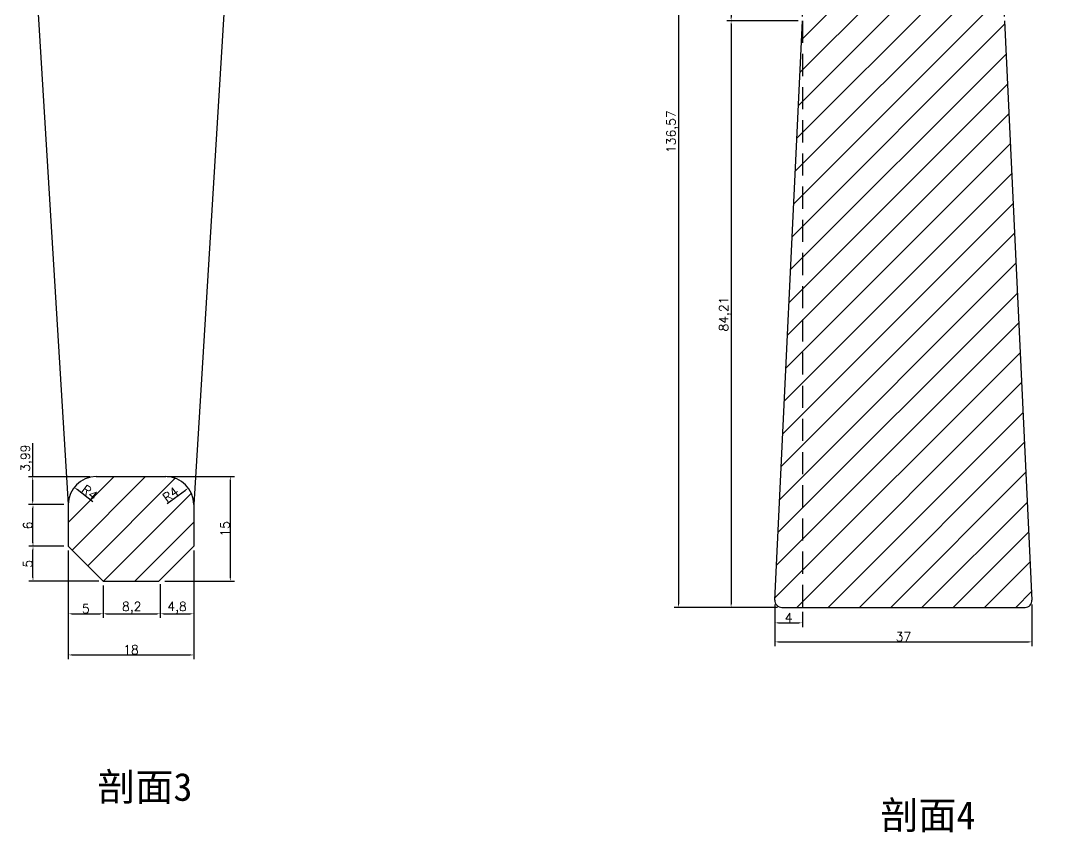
# Model space of a CAD drawing. Header units: millimetres. Extents: x 6817 to 10425, y -2870 to -164.
# Drawn here: x 7753.3 to 7902.4, y -2869.8 to -2753.3 of the extents above; entities that cross this region are included whole.
import ezdxf

# ---------------------------------------------------------------- set-up
doc = ezdxf.new("R2010")
doc.units = ezdxf.units.MM
doc.linetypes.add('HIDDEN', pattern=[9.525, 6.35, -3.175])
doc.layers.add('图层2', color=108, linetype='Continuous')
doc.styles.get("Standard").update_dxf_attribs({"font": 'txt', "bigfont": 'gbcbig.shx'})
doc.dimstyles.new('ISO-25', dxfattribs={"dimtxt": 1, "dimasz": 0.5, "dimexe": 0.6, "dimexo": 0.625, "dimgap": 0.1, "dimtad": 1, "dimtxsty": 'Standard', "dimcen": 2.5, "dimadec": 0, "dimazin": 0, "dimtfac": 1, "dimtmove": 0, "dimatfit": 3, "dimfxl": 1, "dimarcsym": 0})
pattern_1 = [(45, (0, -33.572), (-2.245064, 2.245064), [])]

# ---------------------------------------------------------------- blocks, each defined once
blk = doc.blocks.new('*D1425')
at = {"layer": 'Defpoints', "color": 0, "linetype": 'ByBlock', "transparency": 16777216}
for p in [(7858.83, -2724.66), (7855.21, -2753.26), (7865.44, -2753.26)]:
    blk.add_point(p, dxfattribs=at)
at = {"layer": '图层2', "color": 0, "linetype": 'ByBlock', "lineweight": -2, "transparency": 16777216}
for p, q in [((7858.2, -2724.66), (7854.61, -2724.66)), ((7855.21, -2725.16), (7855.21, -2752.76)), ((7864.82, -2753.26), (7854.61, -2753.26))]:
    blk.add_line(p, q, dxfattribs=at)
at = {"layer": '图层2', "color": 0, "linetype": 'ByBlock', "transparency": 16777216}
for points in [[(7855.13, -2725.16), (7855.29, -2725.16), (7855.21, -2724.66)], [(7855.13, -2752.76), (7855.29, -2752.76), (7855.21, -2753.26)]]:
    blk.add_solid(points, dxfattribs=at)
at = {"layer": '图层2', "color": 0, "linetype": 'ByBlock', "transparency": 16777216, "insert": (7854.35, -2738.96), "char_height": 1.3, "attachment_point": 5, "rotation": 90}
blk.add_mtext('28,6', dxfattribs=at)
blk = doc.blocks.new('*D1426')
at = {"layer": 'Defpoints', "color": 0, "linetype": 'ByBlock', "transparency": 16777216}
for p in [(7865.44, -2753.26), (7855.21, -2837.48), (7862.49, -2837.48)]:
    blk.add_point(p, dxfattribs=at)
at = {"layer": '图层2', "color": 0, "linetype": 'ByBlock', "lineweight": -2, "transparency": 16777216}
for p, q in [((7864.82, -2753.26), (7854.61, -2753.26)), ((7855.21, -2753.76), (7855.21, -2836.98)), ((7861.87, -2837.48), (7854.61, -2837.48))]:
    blk.add_line(p, q, dxfattribs=at)
at = {"layer": '图层2', "color": 0, "linetype": 'ByBlock', "transparency": 16777216}
for points in [[(7855.13, -2753.76), (7855.29, -2753.76), (7855.21, -2753.26)], [(7855.13, -2836.98), (7855.29, -2836.98), (7855.21, -2837.48)]]:
    blk.add_solid(points, dxfattribs=at)
at = {"layer": '图层2', "color": 0, "linetype": 'ByBlock', "transparency": 16777216, "insert": (7854.35, -2795.37), "char_height": 1.3, "attachment_point": 5, "rotation": 90}
blk.add_mtext('84,21', dxfattribs=at)
blk = doc.blocks.new('*D1427')
at = {"layer": 'Defpoints', "color": 0, "linetype": 'ByBlock', "transparency": 16777216}
for p in [(7894.44, -2748.22), (7865.44, -2753.26), (7894.44, -2753.26)]:
    blk.add_point(p, dxfattribs=at)
at = {"layer": '图层2', "color": 0, "linetype": 'ByBlock', "lineweight": -2, "transparency": 16777216}
for p, q in [((7865.44, -2752.64), (7865.44, -2747.62)), ((7894.44, -2752.64), (7894.44, -2747.62)), ((7865.94, -2748.22), (7893.94, -2748.22))]:
    blk.add_line(p, q, dxfattribs=at)
at = {"layer": '图层2', "color": 0, "linetype": 'ByBlock', "transparency": 16777216}
for points in [[(7865.94, -2748.13), (7865.94, -2748.3), (7865.44, -2748.22)], [(7893.94, -2748.13), (7893.94, -2748.3), (7894.44, -2748.22)]]:
    blk.add_solid(points, dxfattribs=at)
at = {"layer": '图层2', "color": 0, "linetype": 'ByBlock', "transparency": 16777216, "insert": (7879.94, -2747.47), "char_height": 1.3, "attachment_point": 5}
blk.add_mtext('29', dxfattribs=at)
blk = doc.blocks.new('*D1428')
at = {"layer": 'Defpoints', "color": 0, "linetype": 'ByBlock', "transparency": 16777216}
for p in [(7861.49, -2836.43), (7865.44, -2837.48), (7865.44, -2839.7)]:
    blk.add_point(p, dxfattribs=at)
at = {"layer": '图层2', "color": 0, "linetype": 'ByBlock', "lineweight": -2, "transparency": 16777216}
for p, q in [((7861.49, -2837.06), (7861.49, -2840.3)), ((7865.44, -2838.1), (7865.44, -2840.3)), ((7861.99, -2839.7), (7864.94, -2839.7))]:
    blk.add_line(p, q, dxfattribs=at)
at = {"layer": '图层2', "color": 0, "linetype": 'ByBlock', "transparency": 16777216}
for points in [[(7861.99, -2839.62), (7861.99, -2839.78), (7861.49, -2839.7)], [(7864.94, -2839.62), (7864.94, -2839.78), (7865.44, -2839.7)]]:
    blk.add_solid(points, dxfattribs=at)
at = {"layer": '图层2', "color": 0, "linetype": 'ByBlock', "transparency": 16777216, "insert": (7863.47, -2838.95), "char_height": 1.3, "attachment_point": 5}
blk.add_mtext('4', dxfattribs=at)
blk = doc.blocks.new('*D1429')
at = {"layer": 'Defpoints', "color": 0, "linetype": 'ByBlock', "transparency": 16777216}
for p in [(7861.49, -2837.06), (7898.39, -2836.43), (7898.39, -2842.43)]:
    blk.add_point(p, dxfattribs=at)
at = {"layer": '图层2', "color": 0, "linetype": 'ByBlock', "lineweight": -2, "transparency": 16777216}
for p, q in [((7898.39, -2837.06), (7898.39, -2843.03)), ((7861.49, -2837.68), (7861.49, -2843.03)), ((7861.99, -2842.43), (7897.89, -2842.43))]:
    blk.add_line(p, q, dxfattribs=at)
at = {"layer": '图层2', "color": 0, "linetype": 'ByBlock', "transparency": 16777216}
for points in [[(7861.99, -2842.35), (7861.99, -2842.52), (7861.49, -2842.43)], [(7897.89, -2842.35), (7897.89, -2842.52), (7898.39, -2842.43)]]:
    blk.add_solid(points, dxfattribs=at)
at = {"layer": '图层2', "color": 0, "linetype": 'ByBlock', "transparency": 16777216, "insert": (7879.94, -2841.68), "char_height": 1.3, "attachment_point": 5}
blk.add_mtext('37', dxfattribs=at)
blk = doc.blocks.new('*D1432')
at = {"layer": 'Defpoints', "color": 0, "linetype": 'ByBlock', "transparency": 16777216}
for p in [(7856.82, -2700.91), (7847.65, -2837.48), (7860.17, -2837.48)]:
    blk.add_point(p, dxfattribs=at)
at = {"layer": '图层2', "color": 0, "linetype": 'ByBlock', "lineweight": -2, "transparency": 16777216}
for p, q in [((7856.19, -2700.91), (7847.05, -2700.91)), ((7847.65, -2701.41), (7847.65, -2836.98)), ((7859.55, -2837.48), (7847.05, -2837.48))]:
    blk.add_line(p, q, dxfattribs=at)
at = {"layer": '图层2', "color": 0, "linetype": 'ByBlock', "transparency": 16777216}
for points in [[(7847.57, -2701.41), (7847.74, -2701.41), (7847.65, -2700.91)], [(7847.57, -2836.98), (7847.74, -2836.98), (7847.65, -2837.48)]]:
    blk.add_solid(points, dxfattribs=at)
at = {"layer": '图层2', "color": 0, "linetype": 'ByBlock', "transparency": 16777216, "insert": (7846.79, -2769.19), "char_height": 1.3, "attachment_point": 5, "rotation": 90}
blk.add_mtext('136,57', dxfattribs=at)
blk = doc.blocks.new('*D1445')
at = {"layer": 'Defpoints', "color": 0, "linetype": 'ByBlock', "transparency": 16777216}
for p in [(7760.08, -2828.71), (7778.08, -2828.71), (7778.08, -2844.31)]:
    blk.add_point(p, dxfattribs=at)
at = {"layer": '图层2', "color": 0, "linetype": 'ByBlock', "lineweight": -2, "transparency": 16777216}
for p, q in [((7760.08, -2829.33), (7760.08, -2844.91)), ((7778.08, -2829.33), (7778.08, -2844.91)), ((7760.58, -2844.31), (7777.58, -2844.31))]:
    blk.add_line(p, q, dxfattribs=at)
at = {"layer": '图层2', "color": 0, "linetype": 'ByBlock', "transparency": 16777216}
for points in [[(7760.58, -2844.22), (7760.58, -2844.39), (7760.08, -2844.31)], [(7777.58, -2844.22), (7777.58, -2844.39), (7778.08, -2844.31)]]:
    blk.add_solid(points, dxfattribs=at)
at = {"layer": '图层2', "color": 0, "linetype": 'ByBlock', "transparency": 16777216, "insert": (7769.08, -2843.56), "char_height": 1.3, "attachment_point": 5}
blk.add_mtext('18', dxfattribs=at)
blk = doc.blocks.new('*D1446')
at = {"layer": 'Defpoints', "color": 0, "linetype": 'ByBlock', "transparency": 16777216}
for p in [(7760.08, -2829.33), (7765.08, -2833.71), (7765.08, -2838.4)]:
    blk.add_point(p, dxfattribs=at)
at = {"layer": '图层2', "color": 0, "linetype": 'ByBlock', "lineweight": -2, "transparency": 16777216}
for p, q in [((7760.08, -2829.96), (7760.08, -2839)), ((7765.08, -2834.33), (7765.08, -2839)), ((7760.58, -2838.4), (7764.58, -2838.4))]:
    blk.add_line(p, q, dxfattribs=at)
at = {"layer": '图层2', "color": 0, "linetype": 'ByBlock', "transparency": 16777216}
for points in [[(7760.58, -2838.32), (7760.58, -2838.48), (7760.08, -2838.4)], [(7764.58, -2838.32), (7764.58, -2838.48), (7765.08, -2838.4)]]:
    blk.add_solid(points, dxfattribs=at)
at = {"layer": '图层2', "color": 0, "linetype": 'ByBlock', "transparency": 16777216, "insert": (7762.58, -2837.65), "char_height": 1.3, "attachment_point": 5}
blk.add_mtext('5', dxfattribs=at)
blk = doc.blocks.new('*D1447')
at = {"layer": 'Defpoints', "color": 0, "linetype": 'ByBlock', "transparency": 16777216}
for p in [(7778.08, -2829.33), (7773.28, -2833.5), (7778.08, -2838.4)]:
    blk.add_point(p, dxfattribs=at)
at = {"layer": '图层2', "color": 0, "linetype": 'ByBlock', "lineweight": -2, "transparency": 16777216}
for p, q in [((7778.08, -2829.96), (7778.08, -2839)), ((7773.28, -2834.13), (7773.28, -2839)), ((7773.78, -2838.4), (7777.58, -2838.4))]:
    blk.add_line(p, q, dxfattribs=at)
at = {"layer": '图层2', "color": 0, "linetype": 'ByBlock', "transparency": 16777216}
for points in [[(7773.78, -2838.32), (7773.78, -2838.48), (7773.28, -2838.4)], [(7777.58, -2838.32), (7777.58, -2838.48), (7778.08, -2838.4)]]:
    blk.add_solid(points, dxfattribs=at)
at = {"layer": '图层2', "color": 0, "linetype": 'ByBlock', "transparency": 16777216, "insert": (7775.68, -2837.54), "char_height": 1.3, "attachment_point": 5}
blk.add_mtext('4,8', dxfattribs=at)
blk = doc.blocks.new('*D1448')
at = {"layer": 'Defpoints', "color": 0, "linetype": 'ByBlock', "transparency": 16777216}
for p in [(7765.08, -2833.71), (7773.28, -2833.71), (7773.28, -2838.4)]:
    blk.add_point(p, dxfattribs=at)
at = {"layer": '图层2', "color": 0, "linetype": 'ByBlock', "lineweight": -2, "transparency": 16777216}
for p, q in [((7765.08, -2834.33), (7765.08, -2839)), ((7773.28, -2834.33), (7773.28, -2839)), ((7765.58, -2838.4), (7772.78, -2838.4))]:
    blk.add_line(p, q, dxfattribs=at)
at = {"layer": '图层2', "color": 0, "linetype": 'ByBlock', "transparency": 16777216}
for points in [[(7765.58, -2838.32), (7765.58, -2838.48), (7765.08, -2838.4)], [(7772.78, -2838.32), (7772.78, -2838.48), (7773.28, -2838.4)]]:
    blk.add_solid(points, dxfattribs=at)
at = {"layer": '图层2', "color": 0, "linetype": 'ByBlock', "transparency": 16777216, "insert": (7769.18, -2837.54), "char_height": 1.3, "attachment_point": 5}
blk.add_mtext('8,2', dxfattribs=at)
blk = doc.blocks.new('*D1449')
at = {"layer": 'Defpoints', "color": 0, "linetype": 'ByBlock', "transparency": 16777216}
for p in [(7755.01, -2828.71), (7760.08, -2828.71), (7765.08, -2833.71)]:
    blk.add_point(p, dxfattribs=at)
at = {"layer": '图层2', "color": 0, "linetype": 'ByBlock', "lineweight": -2, "transparency": 16777216}
for p, q in [((7759.45, -2828.71), (7754.41, -2828.71)), ((7755.01, -2833.21), (7755.01, -2829.21)), ((7764.45, -2833.71), (7754.41, -2833.71))]:
    blk.add_line(p, q, dxfattribs=at)
at = {"layer": '图层2', "color": 0, "linetype": 'ByBlock', "transparency": 16777216}
for points in [[(7754.93, -2829.21), (7755.09, -2829.21), (7755.01, -2828.71)], [(7754.93, -2833.21), (7755.09, -2833.21), (7755.01, -2833.71)]]:
    blk.add_solid(points, dxfattribs=at)
at = {"layer": '图层2', "color": 0, "linetype": 'ByBlock', "transparency": 16777216, "insert": (7754.26, -2831.21), "char_height": 1.3, "attachment_point": 5, "rotation": 90}
blk.add_mtext('5', dxfattribs=at)
blk = doc.blocks.new('*D1450')
at = {"layer": 'Defpoints', "color": 0, "linetype": 'ByBlock', "transparency": 16777216}
for p in [(7755.01, -2822.71), (7760.08, -2822.71), (7760.08, -2828.71)]:
    blk.add_point(p, dxfattribs=at)
at = {"layer": '图层2', "color": 0, "linetype": 'ByBlock', "lineweight": -2, "transparency": 16777216}
for p, q in [((7759.45, -2822.71), (7754.41, -2822.71)), ((7755.01, -2828.21), (7755.01, -2823.21)), ((7759.45, -2828.71), (7754.41, -2828.71))]:
    blk.add_line(p, q, dxfattribs=at)
at = {"layer": '图层2', "color": 0, "linetype": 'ByBlock', "transparency": 16777216}
for points in [[(7754.93, -2823.21), (7755.09, -2823.21), (7755.01, -2822.71)], [(7754.93, -2828.21), (7755.09, -2828.21), (7755.01, -2828.71)]]:
    blk.add_solid(points, dxfattribs=at)
at = {"layer": '图层2', "color": 0, "linetype": 'ByBlock', "transparency": 16777216, "insert": (7754.26, -2825.71), "char_height": 1.3, "attachment_point": 5, "rotation": 90}
blk.add_mtext('6', dxfattribs=at)
blk = doc.blocks.new('*D1451')
at = {"layer": 'Defpoints', "color": 0, "linetype": 'ByBlock', "transparency": 16777216}
for p in [(7754.97, -2818.72), (7763.78, -2818.72), (7760.08, -2822.71)]:
    blk.add_point(p, dxfattribs=at)
at = {"layer": '图层2', "color": 0, "linetype": 'ByBlock', "lineweight": -2, "transparency": 16777216}
for p, q in [((7754.97, -2818.72), (7754.97, -2813.9)), ((7763.15, -2818.72), (7754.37, -2818.72)), ((7754.97, -2822.21), (7754.97, -2819.22)), ((7759.45, -2822.71), (7754.37, -2822.71))]:
    blk.add_line(p, q, dxfattribs=at)
at = {"layer": '图层2', "color": 0, "linetype": 'ByBlock', "transparency": 16777216}
for points in [[(7754.89, -2819.22), (7755.05, -2819.22), (7754.97, -2818.72)], [(7754.89, -2822.21), (7755.05, -2822.21), (7754.97, -2822.71)]]:
    blk.add_solid(points, dxfattribs=at)
at = {"layer": '图层2', "color": 0, "linetype": 'ByBlock', "transparency": 16777216, "insert": (7754.11, -2816.06), "char_height": 1.3, "attachment_point": 5, "rotation": 90}
blk.add_mtext('3,99', dxfattribs=at)
blk = doc.blocks.new('*D1452')
at = {"layer": 'Defpoints', "color": 0, "linetype": 'ByBlock', "transparency": 16777216}
for p in [(7773.67, -2818.71), (7773.28, -2833.71), (7783.33, -2833.71)]:
    blk.add_point(p, dxfattribs=at)
at = {"layer": '图层2', "color": 0, "linetype": 'ByBlock', "lineweight": -2, "transparency": 16777216}
for p, q in [((7774.29, -2818.71), (7783.93, -2818.71)), ((7783.33, -2819.21), (7783.33, -2833.21)), ((7773.91, -2833.71), (7783.93, -2833.71))]:
    blk.add_line(p, q, dxfattribs=at)
at = {"layer": '图层2', "color": 0, "linetype": 'ByBlock', "transparency": 16777216}
for points in [[(7783.24, -2819.21), (7783.41, -2819.21), (7783.33, -2818.71)], [(7783.24, -2833.21), (7783.41, -2833.21), (7783.33, -2833.71)]]:
    blk.add_solid(points, dxfattribs=at)
at = {"layer": '图层2', "color": 0, "linetype": 'ByBlock', "transparency": 16777216, "insert": (7782.58, -2826.21), "char_height": 1.3, "attachment_point": 5, "rotation": 90}
blk.add_mtext('15', dxfattribs=at)
blk = doc.blocks.new('*D1453')
at = {"layer": 'Defpoints', "color": 0, "linetype": 'ByBlock', "transparency": 16777216}
for p in [(7760.94, -2820.23), (7764.08, -2822.71)]:
    blk.add_point(p, dxfattribs=at)
at = {"layer": '图层2', "color": 0, "linetype": 'ByBlock', "lineweight": -2, "transparency": 16777216}
blk.add_line((7763.58, -2822.32), (7761.33, -2820.54), dxfattribs=at)
at = {"layer": '图层2', "color": 0, "linetype": 'ByBlock', "transparency": 16777216}
blk.add_solid([(7761.38, -2820.48), (7761.28, -2820.61), (7760.94, -2820.23)], dxfattribs=at)
at = {"layer": '图层2', "color": 0, "linetype": 'ByBlock', "transparency": 16777216, "insert": (7763.12, -2820.99), "char_height": 1.3, "attachment_point": 5, "rotation": 321.7614}
blk.add_mtext('R4', dxfattribs=at)
blk = doc.blocks.new('*D1454')
at = {"layer": 'Defpoints', "color": 0, "linetype": 'ByBlock', "transparency": 16777216}
for p in [(7777.3, -2820.34), (7774.08, -2822.71)]:
    blk.add_point(p, dxfattribs=at)
at = {"layer": '图层2', "color": 0, "linetype": 'ByBlock', "lineweight": -2, "transparency": 16777216}
blk.add_line((7774.25, -2822.58), (7776.9, -2820.64), dxfattribs=at)
at = {"layer": '图层2', "color": 0, "linetype": 'ByBlock', "transparency": 16777216}
blk.add_solid([(7776.85, -2820.57), (7776.95, -2820.7), (7777.3, -2820.34)], dxfattribs=at)
at = {"layer": '图层2', "color": 0, "linetype": 'ByBlock', "transparency": 16777216, "insert": (7774.77, -2821.27), "char_height": 1.3, "attachment_point": 5, "rotation": 36.2653}
blk.add_mtext('R4', dxfattribs=at)

msp = doc.modelspace()

# ---------------------------------------------------------------- hatches: boundary and pattern name
at = {"layer": '图层2', "linetype": 'ByBlock'}
h = msp.add_hatch(dxfattribs=at)
h.set_pattern_fill('ANSI31', color=4)
h.set_pattern_definition(pattern_1)
h.paths.add_polyline_path([(7894.442, -2753.264), (7894.442, -2724.664), (7901.442, -2724.664, 0.4142136), (7902.442, -2723.664), (7902.442, -2719.013), (7900.442, -2719.013), (7900.442, -2705.91), (7902.442, -2705.91), (7902.442, -2700.91), (7898.836, -2700.91, -0.3053358), (7885.192, -2717.17), (7885.192, -2733.786), (7874.692, -2733.786), (7874.692, -2717.17, -0.3053358), (7861.047, -2700.91), (7857.442, -2700.91), (7857.442, -2705.91), (7859.442, -2705.91), (7859.442, -2719.013), (7857.442, -2719.013), (7857.442, -2723.664, 0.4142136), (7858.442, -2724.664), (7865.442, -2724.664), (7865.442, -2753.264), (7861.491, -2836.431, 0.4281843), (7862.49, -2837.478), (7897.393, -2837.478, 0.4281843), (7898.392, -2836.431)])
h = msp.add_hatch(dxfattribs=at)
h.set_pattern_fill('ANSI31', color=4)
h.set_pattern_definition(pattern_1)
h.paths.add_polyline_path([(7764.078, -2818.708, 0.4142136), (7760.078, -2822.708), (7760.078, -2828.708), (7765.078, -2833.708), (7773.078, -2833.708), (7778.078, -2828.708), (7778.078, -2822.708, 0.4142136), (7774.078, -2818.708)])
h.paths.add_polyline_path([(7761.406, -2820.888), (7763.618, -2822.632), (7764.825, -2821.1), (7762.613, -2819.357)], flags=24)
h.paths.add_polyline_path([(7774.207, -2822.893), (7776.478, -2821.226), (7775.324, -2819.654), (7773.053, -2821.32)], flags=24)

# ---------------------------------------------------------------- linework, layer by layer
at = {"layer": '图层2', "color": 2, "linetype": 'ByBlock'}
for p, q in [((7754.584, -2733.224), (7760.078, -2822.708)), ((7783.57, -2733.224), (7778.078, -2822.708)), ((7861.491, -2836.431), (7865.442, -2753.264)), ((7894.442, -2753.264), (7898.392, -2836.431)), ((7764.078, -2818.708), (7774.078, -2818.708)), ((7760.078, -2822.708), (7760.078, -2828.708)), ((7778.078, -2822.708), (7778.078, -2828.708)), ((7760.078, -2828.708), (7765.078, -2833.708)), ((7773.078, -2833.708), (7778.078, -2828.708)), ((7765.078, -2833.708), (7773.078, -2833.708)), ((7862.49, -2837.478), (7897.393, -2837.478))]:
    msp.add_line(p, q, dxfattribs=at)
at = {"layer": '图层2', "color": 6, "linetype": 'HIDDEN', "ltscale": 0.5}
msp.add_line((7865.442, -2753.264), (7865.442, -2837.478), dxfattribs=at)
at = {"layer": '图层2', "color": 2, "linetype": 'ByBlock'}
for centre, radius, start, end in [((7764.078, -2822.708), 4, 90, 180), ((7774.078, -2822.708), 4, 0, 90), ((7862.49, -2836.478), 1, 177.2806, 270), ((7897.393, -2836.478), 1, 270, 2.7194)]:
    msp.add_arc(centre, radius, start, end, dxfattribs=at)

# ---------------------------------------------------------------- texts
at = {"color": 2, "char_height": 4.00662, "width": 76.48743, "attachment_point": 3}
for s, insert in [('{\\fSimSun|b0|i0|c134|p2;剖面3}', (7777.891, -2861.242)), ('{\\fSimSun|b0|i0|c134|p2;剖面4}', (7890.282, -2865.312))]:
    msp.add_mtext(s, dxfattribs=dict(at, insert=insert))

# ---------------------------------------------------------------- dimensions: what is measured, and where the dimension line sits
at = {"layer": '图层2', "color": 3, "linetype": 'ByBlock'}
for base, p1, p2, picture, middle in [((7847.652, -2837.478), (7856.817, -2700.91), (7860.174, -2837.478), '*D1432', (7846.794, -2769.194)), ((7855.21, -2753.264), (7858.828, -2724.664), (7865.442, -2753.264), '*D1425', (7854.352, -2738.964)), ((7855.21, -2837.478), (7865.442, -2753.264), (7862.49, -2837.478), '*D1426', (7854.352, -2795.371)), ((7754.969, -2818.719), (7760.078, -2822.708), (7763.777, -2818.719), '*D1451', (7754.111, -2816.061)), ((7783.325, -2833.708), (7773.668, -2818.708), (7773.281, -2833.708), '*D1452', (7782.575, -2826.208)), ((7755.011, -2822.708), (7760.078, -2828.708), (7760.078, -2822.708), '*D1450', (7754.261, -2825.708)), ((7755.011, -2828.708), (7765.078, -2833.708), (7760.078, -2828.708), '*D1449', (7754.261, -2831.208))]:
    dim = msp.add_linear_dim(base=base, p1=p1, p2=p2, angle=90, dimstyle='ISO-25', override={"dimtxt": 1.3}, dxfattribs=at)
    dim.commit()
    dim.dimension.update_dxf_attribs({"geometry": picture, "text_midpoint": middle})
for base, p1, p2, picture, middle in [((7894.442, -2748.216), (7865.442, -2753.264), (7894.442, -2753.264), '*D1427', (7879.942, -2747.466)), ((7778.078, -2844.305), (7760.078, -2828.708), (7778.078, -2828.708), '*D1445', (7769.078, -2843.555)), ((7765.078, -2838.4), (7760.078, -2829.333), (7765.078, -2833.708), '*D1446', (7762.578, -2837.65)), ((7778.078, -2838.4), (7773.281, -2833.505), (7778.078, -2829.333), '*D1447', (7775.68, -2837.542)), ((7773.281, -2838.4), (7765.078, -2833.708), (7773.281, -2833.708), '*D1448', (7769.18, -2837.542))]:
    dim = msp.add_linear_dim(base=base, p1=p1, p2=p2, dimstyle='ISO-25', override={"dimtxt": 1.3}, dxfattribs=at)
    dim.commit()
    dim.dimension.update_dxf_attribs({"geometry": picture, "text_midpoint": middle})
for center, mpoint, picture, middle in [((7764.078, -2822.708), (7760.936, -2820.232), '*D1453', (7762.651, -2821.583)), ((7774.078, -2822.708), (7777.303, -2820.342), '*D1454', (7775.209, -2821.878))]:
    dim = msp.add_radius_dim(center=center, mpoint=mpoint, dimstyle='ISO-25', override={"dimtxt": 1.3}, dxfattribs=at)
    dim.commit()
    dim.dimension.update_dxf_attribs({"geometry": picture, "text_midpoint": middle, "dimtype": 164})
for base, p1, p2, text, picture, middle in [((7865.442, -2839.699), (7861.491, -2836.431), (7865.442, -2837.478), '4', '*D1428', (7863.467, -2838.949)), ((7898.392, -2842.435), (7861.491, -2837.056), (7898.392, -2836.431), '37', '*D1429', (7879.942, -2841.685))]:
    dim = msp.add_linear_dim(base=base, p1=p1, p2=p2, text=text, dimstyle='ISO-25', override={"dimtxt": 1.3}, dxfattribs=at)
    dim.commit()
    dim.dimension.update_dxf_attribs({"geometry": picture, "text_midpoint": middle})

doc.saveas('drawing.dxf')
